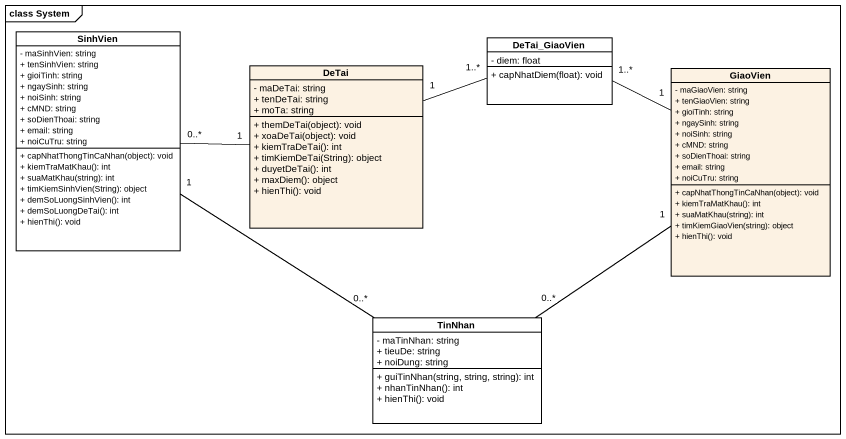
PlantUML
@startuml
mainframe class System
hide circle
hide empty members
skinparam classAttributeIconSize 0
class SinhVien #FFFFFF {
  - maSinhVien: string
  + tenSinhVien: string
  + gioiTinh: string
  + ngaySinh: string
  + noiSinh: string
  + cMND: string
  + soDienThoai: string
  + email: string
  + noiCuTru: string
  + capNhatThongTinCaNhan(object): void
  + kiemTraMatKhau(): int
  + suaMatKhau(string): int
  + timKiemSinhVien(String): object
  + demSoLuongSinhVien(): int
  + demSoLuongDeTai(): int
  + hienThi(): void
}
class DeTai_GiaoVien #FFFFFF {
  - diem: float
  + capNhatDiem(float): void
}
class DeTai {
  - maDeTai: string
  + tenDeTai: string
  + moTa: string
  + themDeTai(object): void
  + xoaDeTai(object): void
  + kiemTraDeTai(): int
  + timKiemDeTai(String): object
  + duyetDeTai(): int
  + maxDiem(): object
  + hienThi(): void
}
class GiaoVien {
  - maGiaoVien: string
  + tenGiaoVien: string
  + gioiTinh: string
  + ngaySinh: string
  + noiSinh: string
  + cMND: string
  + soDienThoai: string
  + email: string
  + noiCuTru: string
  + capNhatThongTinCaNhan(object): void
  + kiemTraMatKhau(): int
  + suaMatKhau(string): int
  + timKiemGiaoVien(string): object
  + hienThi(): void
}
class TinNhan #FFFFFF {
  - maTinNhan: string
  + tieuDe: string
  + noiDung: string
  + guiTinNhan(string, string, string): int
  + nhanTinNhan(): int
  + hienThi(): void
}
SinhVien "0..*" -right- "1" DeTai
SinhVien "1" -- "0..*" TinNhan
DeTai_GiaoVien "1..*" -left- "1" DeTai
GiaoVien "1" -left- "1..*" DeTai_GiaoVien
GiaoVien "1" -- "0..*" TinNhan
@enduml
